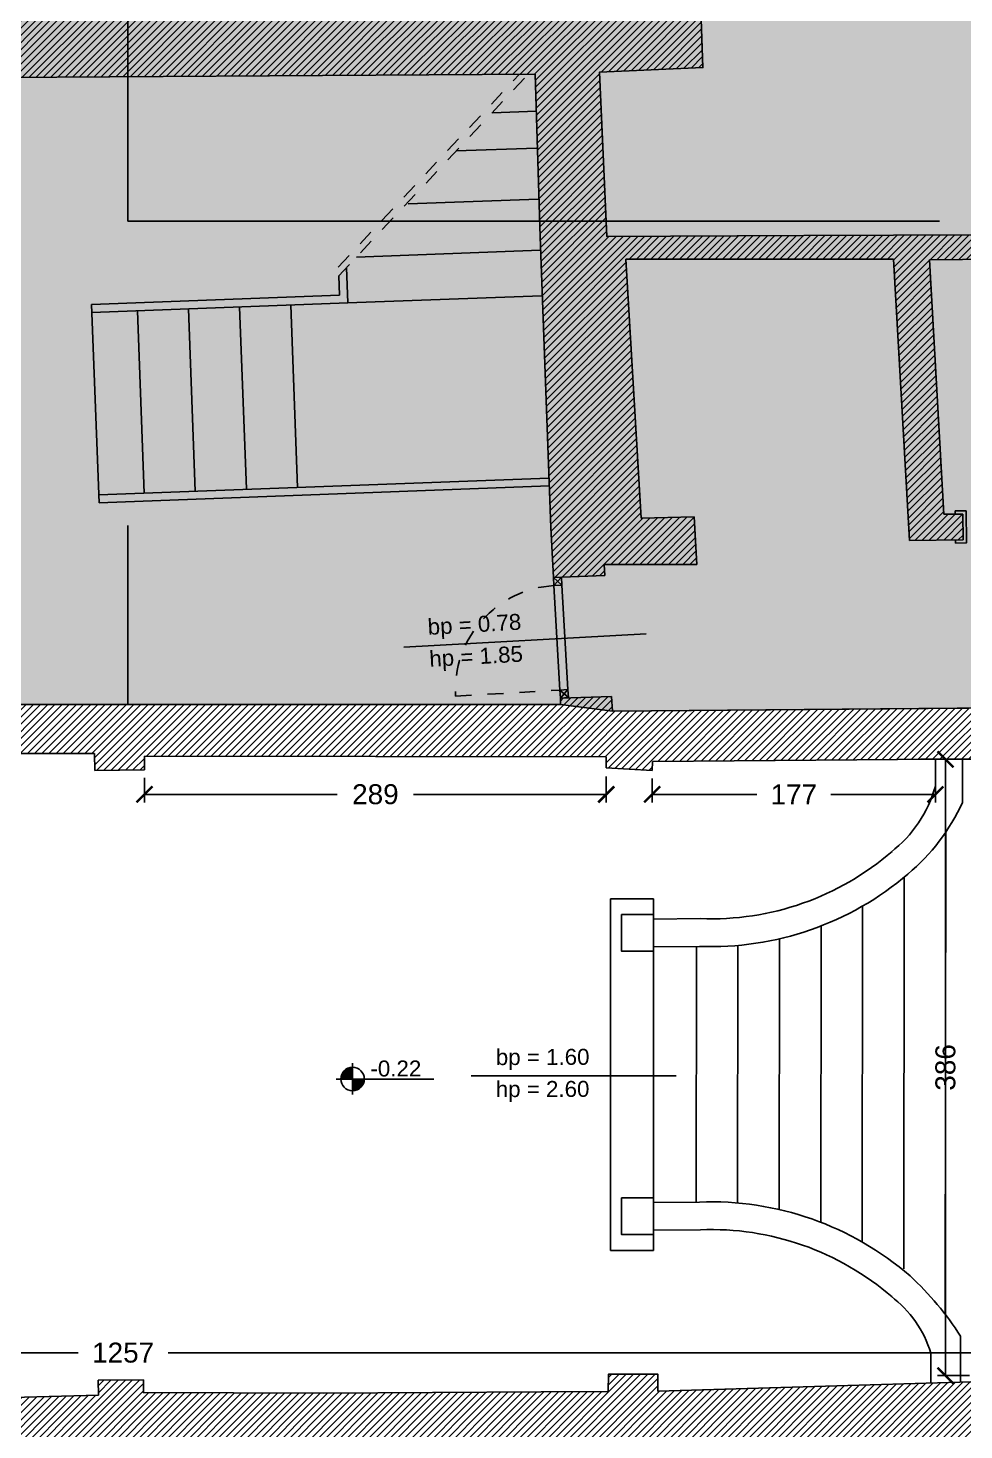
# Model space of a CAD drawing. Header units: millimetres. Extents: x -69 to 235, y 2 to 992.
# Drawn here: x -59.66 to -53.81, y 494.04 to 502.82 of the extents above; entities that cross this region are included whole.
import ezdxf
from ezdxf.enums import TextEntityAlignment as Align

# ---------------------------------------------------------------- set-up
doc = ezdxf.new("R2010")
doc.units = ezdxf.units.MM
doc.header["$LTSCALE"] = 0.01
doc.linetypes.add('HIDDEN2', pattern=[4.7625, 3.175, -1.5875])
for name, color, linetype in [('ob_A_linea_proiezione', 251, 'HIDDEN2'), ('ob_A_linea_v', 7, 'Continuous'), ('ob_A_muro', 1, 'Continuous'), ('ob_A_muro_r', 252, 'Continuous'), ('ob_Q 1_50', 250, 'Continuous'), ('ob_retino chiaro', 254, 'Continuous'), ('ob_serramento_s', 3, 'Continuous')]:
    doc.layers.add(name, color=color, linetype=linetype)
doc.styles.add('m 1_50', font='arial.ttf', dxfattribs={"height": 0.125})
doc.styles.add('STYLE1', font='arial.ttf')
doc.dimstyles.new('m 1_50 cm', dxfattribs={"dimtxt": 0.1, "dimasz": 0.1, "dimexe": 0.05, "dimexo": 0.05, "dimgap": 0.1, "dimtad": 0, "dimdec": 1, "dimlfac": 100, "dimrnd": 1, "dimdsep": 46, "dimtxsty": 'm 1_50', "dimblk": 'ARCHTICK', "dimcen": 0.2, "dimadec": 0, "dimazin": 0, "dimtfac": 1, "dimtdec": 1, "dimtofl": 0, "dimtmove": 0, "dimatfit": 3, "dimldrblk": 'DOT', "dimfxl": 0.15, "dimfxlon": 1, "dimtolj": 1, "dimtzin": 0, "dimarcsym": 0})

# ---------------------------------------------------------------- blocks, each defined once
blk = doc.blocks.new('hhh-flat-15-flat-1-flat-1-flat-1-flat-1')
at = {"layer": 'ob_Q 1_50'}
for p, q in [((0.3304, 5.6102), (0.3304, 5.8062)), ((0.2274, 5.7079), (0.8398, 5.7079)), ((0.2572, 5.7146), (0.3236, 5.7811)), ((0.2589, 5.7252), (0.313, 5.7793)), ((0.2593, 5.7079), (0.3304, 5.779)), ((0.2637, 5.7388), (0.2994, 5.7745)), ((0.2681, 5.7079), (0.3304, 5.7701)), ((0.2769, 5.7079), (0.3304, 5.7613)), ((0.2858, 5.7079), (0.3304, 5.7524)), ((0.2946, 5.7079), (0.3304, 5.7436)), ((0.3035, 5.7079), (0.3304, 5.7348)), ((0.3123, 5.7079), (0.3304, 5.7259)), ((0.3211, 5.7079), (0.3304, 5.7171)), ((0.33, 5.7079), (0.3304, 5.7082)), ((0.3304, 5.6375), (0.4007, 5.7079)), ((0.3304, 5.6464), (0.3918, 5.7079)), ((0.3304, 5.6552), (0.383, 5.7079)), ((0.3304, 5.6641), (0.3742, 5.7079)), ((0.3304, 5.6729), (0.3653, 5.7079)), ((0.3304, 5.6817), (0.3565, 5.7079)), ((0.3304, 5.6906), (0.3477, 5.7079)), ((0.3304, 5.6994), (0.3388, 5.7079)), ((0.3363, 5.6346), (0.4036, 5.702)), ((0.3467, 5.6362), (0.402, 5.6915)), ((0.3593, 5.6403), (0.3979, 5.6789))]:
    blk.add_line(p, q, dxfattribs=at)
blk.add_circle((0.3304, 5.7079), 0.0735, dxfattribs=at)
blk = doc.blocks.new('_ARCHTICK')
at = {"color": 0, "linetype": 'ByBlock', "const_width": 0.15}
blk.add_lwpolyline([(-0.5, -0.5), (0.5, 0.5)], dxfattribs=at)
blk = doc.blocks.new('*D48')
at = {"layer": 'Defpoints', "color": 0, "transparency": 16777216}
for p in [(-52.7812, 498.2392), (-53.9213, 494.3822), (-52.7812, 494.3822)]:
    blk.add_point(p, dxfattribs=at)
at = {"layer": 'ob_Q 1_50', "color": 0, "lineweight": -2, "transparency": 16777216}
for p, q in [((-53.7713, 498.2392), (-53.9713, 498.2392)), ((-53.9213, 498.2392), (-53.9213, 496.5487)), ((-53.9213, 494.3822), (-53.9213, 496.0727)), ((-53.7713, 494.3822), (-53.9713, 494.3822))]:
    blk.add_line(p, q, dxfattribs=at)
at = {"layer": 'ob_Q 1_50', "color": 0, "lineweight": -2, "transparency": 16777216, "xscale": 0.1, "yscale": 0.1, "zscale": 0.1}
for p, rotation in [((-53.9213, 498.2392), 90), ((-53.9213, 494.3822), 270)]:
    blk.add_blockref('_ARCHTICK', p, dxfattribs=dict(at, rotation=rotation))
at = {"layer": 'ob_Q 1_50', "color": 0, "transparency": 16777216, "insert": (-53.9213, 496.3107), "char_height": 0.125, "attachment_point": 5, "rotation": 90, "style": 'm 1_50'}
blk.add_mtext('\\A1;386', dxfattribs=at)
blk = doc.blocks.new('_Dot')
at = {"color": 0, "linetype": 'ByBlock', "lineweight": -2}
blk.add_line((-0.5, 0), (-1, 0), dxfattribs=at)
at = {"color": 0, "linetype": 'ByBlock', "const_width": 0.5}
blk.add_lwpolyline([(-0.25, 0, 1), (0.25, 0, 1)], format="xyb", close=True, dxfattribs=at)
blk = doc.blocks.new('*D49')
at = {"layer": 'Defpoints', "color": 0, "transparency": 16777216}
for p in [(-52.7812, 494.5251), (-52.7812, 494.4224), (-65.3554, 494.2706)]:
    blk.add_point(p, dxfattribs=at)
at = {"layer": 'ob_Q 1_50', "color": 0, "lineweight": -2, "transparency": 16777216}
for p, q in [((-65.3554, 494.3751), (-65.3554, 494.5751)), ((-52.7812, 494.4724), (-52.7812, 494.5751)), ((-65.3554, 494.5251), (-59.349, 494.5251)), ((-52.7812, 494.5251), (-58.7875, 494.5251))]:
    blk.add_line(p, q, dxfattribs=at)
at = {"layer": 'ob_Q 1_50', "color": 0, "lineweight": -2, "transparency": 16777216, "xscale": 0.1, "yscale": 0.1, "zscale": 0.1, "rotation": 180}
blk.add_blockref('_ARCHTICK', (-65.3554, 494.5251), dxfattribs=at)
at = {"layer": 'ob_Q 1_50', "color": 0, "lineweight": -2, "transparency": 16777216, "xscale": 0.1, "yscale": 0.1, "zscale": 0.1}
blk.add_blockref('_ARCHTICK', (-52.7812, 494.5251), dxfattribs=at)
at = {"layer": 'ob_Q 1_50', "color": 0, "transparency": 16777216, "insert": (-59.0683, 494.5251), "char_height": 0.125, "attachment_point": 5, "style": 'm 1_50'}
blk.add_mtext('\\A1;1257', dxfattribs=at)
blk = doc.blocks.new('*D52')
at = {"layer": 'Defpoints', "color": 0, "transparency": 16777216}
for p in [(-58.9347, 498.1733), (-56.0442, 498.1811), (-56.0442, 498.0196)]:
    blk.add_point(p, dxfattribs=at)
at = {"layer": 'ob_Q 1_50', "color": 0, "lineweight": -2, "transparency": 16777216}
for p, q in [((-58.9347, 498.1233), (-58.9347, 497.9696)), ((-56.0442, 498.1311), (-56.0442, 497.9696)), ((-58.9347, 498.0196), (-57.7287, 498.0196)), ((-56.0442, 498.0196), (-57.2502, 498.0196))]:
    blk.add_line(p, q, dxfattribs=at)
at = {"layer": 'ob_Q 1_50', "color": 0, "lineweight": -2, "transparency": 16777216, "xscale": 0.1, "yscale": 0.1, "zscale": 0.1, "rotation": 180}
blk.add_blockref('_ARCHTICK', (-58.9347, 498.0196), dxfattribs=at)
at = {"layer": 'ob_Q 1_50', "color": 0, "lineweight": -2, "transparency": 16777216, "xscale": 0.1, "yscale": 0.1, "zscale": 0.1}
blk.add_blockref('_ARCHTICK', (-56.0442, 498.0196), dxfattribs=at)
at = {"layer": 'ob_Q 1_50', "color": 0, "transparency": 16777216, "insert": (-57.4894, 498.0196), "char_height": 0.125, "attachment_point": 5, "style": 'm 1_50'}
blk.add_mtext('\\A1;289', dxfattribs=at)
blk = doc.blocks.new('*D53')
at = {"layer": 'Defpoints', "color": 0, "transparency": 16777216}
for p in [(-55.7565, 498.1694), (-53.9846, 498.1694), (-53.9846, 498.0196)]:
    blk.add_point(p, dxfattribs=at)
at = {"layer": 'ob_Q 1_50', "color": 0, "lineweight": -2, "transparency": 16777216}
for p, q in [((-55.7565, 498.1194), (-55.7565, 497.9696)), ((-53.9846, 498.1194), (-53.9846, 497.9696)), ((-55.7565, 498.0196), (-55.1028, 498.0196)), ((-53.9846, 498.0196), (-54.6384, 498.0196))]:
    blk.add_line(p, q, dxfattribs=at)
at = {"layer": 'ob_Q 1_50', "color": 0, "lineweight": -2, "transparency": 16777216, "xscale": 0.1, "yscale": 0.1, "zscale": 0.1, "rotation": 180}
blk.add_blockref('_ARCHTICK', (-55.7565, 498.0196), dxfattribs=at)
at = {"layer": 'ob_Q 1_50', "color": 0, "lineweight": -2, "transparency": 16777216, "xscale": 0.1, "yscale": 0.1, "zscale": 0.1}
blk.add_blockref('_ARCHTICK', (-53.9846, 498.0196), dxfattribs=at)
at = {"layer": 'ob_Q 1_50', "color": 0, "transparency": 16777216, "insert": (-54.8706, 498.0196), "char_height": 0.125, "attachment_point": 5, "style": 'm 1_50'}
blk.add_mtext('\\A1;177', dxfattribs=at)

msp = doc.modelspace()

# ---------------------------------------------------------------- hatches: boundary and pattern name
at = {"layer": 'ob_A_muro_r'}
h = msp.add_hatch(dxfattribs=at)
h.set_pattern_fill('ANSI31', color=256, scale=0.01)
h.paths.add_polyline_path([(-54.2768, 507.5479), (-54.3802, 507.547), (-54.3802, 507.5462), (-54.7587, 507.5431), (-56.595, 507.5297), (-56.5967, 507.283), (-56.7806, 507.2837), (-56.5978, 506.8164), (-55.7172, 506.8406), (-55.6508, 504.9208), (-56.1956, 504.9144), (-57.9144, 504.894), (-57.9376, 505.2847), (-57.9438, 505.3736), (-58.0739, 505.365), (-58.0648, 505.2343), (-58.0497, 504.8531), (-58.022, 504.4477), (-58.0111, 504.295), (-57.8808, 504.3044), (-57.8947, 504.4982), (-57.9079, 504.7638), (-56.6166, 504.7791), (-56.5999, 504.5407), (-56.0225, 504.5462), (-56.0225, 504.7862), (-55.6463, 504.7907), (-55.5853, 503.0257), (-56.6272, 503.0033), (-57.7995, 502.9794), (-57.8237, 503.3725), (-57.9537, 503.3645), (-57.9269, 502.9294), (-58.7533, 502.9193), (-59.6203, 502.9128), (-60.217, 502.9109), (-60.2164, 503.1842), (-60.85, 503.1827), (-60.85, 502.9053), (-61.4508, 502.9347), (-61.4574, 503.1305), (-61.8179, 503.1218), (-61.8098, 502.9575), (-65.9313, 502.9728), (-65.9406, 503.1441), (-65.9722, 503.1423), (-65.964, 502.9725), (-66.1301, 502.9767), (-66.1267, 502.8277), (-66.5267, 502.8178), (-66.4979, 501.6772), (-65.8339, 501.7001), (-65.8722, 502.4666), (-60.1517, 502.5038), (-56.489, 502.5276), (-56.4592, 501.5078), (-56.3916, 499.6897), (-56.3745, 499.3758), (-56.054, 499.3888), (-56.0569, 499.4588), (-55.4769, 499.4588), (-55.494, 499.7566), (-55.8251, 499.7477), (-55.923, 501.3686), (-54.2466, 501.3697), (-54.1455, 499.6081), (-53.8103, 499.6122), (-53.8122, 499.7737), (-53.9308, 499.7721), (-54.0223, 501.3657), (-51.9923, 501.3784), (-51.9706, 499.7961), (-53.0723, 499.7826), (-53.0704, 499.6213), (-51.9961, 499.631), (-52.0059, 498.5769), (-56.0058, 498.5394), (-56.0108, 498.6311), (-56.3315, 498.6223), (-56.3315, 498.5824), (-60.1515, 498.5824), (-60.3209, 498.5824), (-60.6796, 498.6189), (-64.9609, 498.6023), (-65.6786, 498.5943), (-65.6799, 498.6429), (-66.3335, 498.6129), (-66.2762, 497.7987), (-66.2331, 497.2612), (-65.8066, 497.278), (-65.7961, 497.0183), (-65.4983, 497.0304), (-65.4997, 497.0659), (-65.3884, 497.0759), (-65.4181, 497.3982), (-65.5305, 497.388), (-65.5572, 497.758), (-65.5709, 498.0217), (-65.5171, 498.0233), (-65.5179, 498.0805), (-65.5235, 498.1772), (-65.3701, 498.1781), (-65.3711, 498.2405), (-65.3362, 498.2403), (-63.7684, 498.2507), (-62.8352, 498.2635), (-62.3996, 498.2645), (-62.3996, 498.159), (-62.1176, 498.1591), (-62.1204, 498.2681), (-61.1095, 498.2707), (-60.4192, 498.276), (-59.2475, 498.2754), (-59.2448, 498.1696), (-58.9347, 498.1733), (-58.9354, 498.2576), (-56.0444, 498.2551), (-56.0442, 498.1862), (-55.7565, 498.1694), (-55.7561, 498.2243), (-54.0787, 498.2392), (-51.0644, 498.2392), (-51.0643, 498.0485), (-50.8398, 498.0485), (-50.8406, 498.2181), (-50.84, 498.2392), (-50.7746, 498.238), (-50.7768, 498.5824), (-50.8013, 498.5824), (-50.7991, 498.8121), (-50.8028, 499.7768), (-50.8024, 500.3174), (-51.0654, 500.3101), (-51.0655, 500.4691), (-51.6733, 500.4414), (-51.6741, 500.4521), (-51.6521, 501.1377), (-51.6296, 502.8717), (-51.6328, 502.9642), (-51.6481, 503.7126), (-51.6579, 504.0367), (-51.6529, 504.2342), (-51.6544, 504.3882), (-51.6609, 504.4416), (-51.6657, 504.4885), (-51.667, 504.7665), (-52.0216, 504.7529), (-52.0106, 504.2611), (-52.2359, 504.2611), (-52.2359, 504.1111), (-52.0102, 504.1111), (-52.0028, 501.5276), (-54.8086, 501.5161), (-55.6424, 501.5126), (-56.0411, 501.511), (-56.0878, 502.5393), (-55.4392, 502.5681), (-55.5734, 506.4318), (-54.2717, 506.4761), (-54.2728, 506.8812), (-54.1171, 506.886), (-54.121, 507.1501), (-54.2709, 507.1479)])
h.paths.add_polyline_path([(-51.6674, 500.1108), (-51.0653, 500.1089), (-51.0644, 498.5824), (-51.6652, 498.5786)], flags=16)
h = msp.add_hatch(dxfattribs=at)
h.set_pattern_fill('ANSI31', color=256, scale=0.01)
h.paths.add_polyline_path([(-43.4023, 494.5505), (-43.6374, 494.5505), (-43.6374, 494.6705), (-43.7724, 494.6705), (-43.7741, 494.5116), (-43.7741, 494.4243), (-43.9244, 494.4275), (-43.9246, 494.3939), (-45.129, 494.4018), (-45.2938, 494.4), (-45.2937, 494.39), (-45.3937, 494.3888), (-45.3939, 494.4088), (-45.6989, 494.4058), (-45.6988, 494.3908), (-48.9842, 494.393), (-48.9847, 495.3067), (-49.0847, 495.3067), (-49.0842, 494.3931), (-50.8428, 494.3943), (-50.8425, 494.946), (-51.0623, 494.946), (-51.0619, 494.3945), (-52.6812, 494.3829), (-52.7812, 494.3724), (-55.7219, 494.2848), (-55.7226, 494.3911), (-56.0296, 494.3911), (-56.0318, 494.2829), (-56.4526, 494.2798), (-57.8136, 494.2712), (-58.9414, 494.2759), (-58.9417, 494.3551), (-59.2246, 494.3527), (-59.2234, 494.2602), (-60.1516, 494.235), (-61.2296, 494.2289), (-62.0904, 494.2084), (-62.0906, 494.3134), (-62.4092, 494.3099), (-62.4141, 494.1956), (-62.455, 494.1968), (-64.0329, 494.2049), (-65.2092, 494.2064), (-65.2084, 494.2734), (-65.3554, 494.2706), (-65.3554, 494.3248), (-65.3566, 494.4262), (-65.4189, 494.426), (-65.4261, 494.4925), (-65.4322, 495.0673), (-65.3182, 495.0673), (-65.3187, 495.3909), (-65.4318, 495.3909), (-65.4318, 495.4318), (-65.7315, 495.4196), (-65.721, 495.16), (-66.1207, 495.1438), (-66.0128, 493.4338), (-65.9788, 492.0685), (-65.7002, 492.0692), (-65.6952, 491.8703), (-65.165, 491.8716), (-65.2403, 493.7532), (-63.8401, 493.7407), (-62.9741, 493.7335), (-62.9734, 493.8242), (-61.6185, 493.8133), (-61.6221, 493.7222), (-58.4189, 493.6955), (-56.9377, 493.7279), (-56.1986, 493.7363), (-56.1953, 493.6465), (-52.1214, 493.6485), (-52.1247, 493.7384), (-51.1458, 493.7398), (-49.4285, 493.7342), (-47.8314, 493.7422), (-47.5012, 493.7359), (-47.0932, 493.7497), (-46.7852, 493.7462), (-46.4964, 493.75), (-46.2171, 493.7522), (-45.8615, 493.7532), (-43.9819, 493.753), (-43.9821, 493.775), (-43.6706, 493.7733), (-43.6698, 493.8933), (-43.3932, 493.8912)])
at = {"layer": 'ob_retino chiaro'}
h = msp.add_hatch(color=256, dxfattribs=at)
h.dxf.hatch_style = 1
h.paths.add_polyline_path([(-65.6786, 498.5943), (-65.8339, 501.7001), (-65.8722, 502.4666), (-65.9313, 502.9728), (-66.007, 504.4377), (-66.1622, 506.7426), (-61.6368, 506.7907), (-59.3172, 506.7605), (-58.1197, 506.7622), (-55.7171, 506.8369), (-54.2728, 506.8812), (-52.0816, 506.9477), (-52.0106, 504.2611), (-52.0028, 501.5276), (-51.9686, 500.101), (-51.0653, 500.1015), (-51.0644, 498.5824), (-56.0058, 498.5394), (-56.3315, 498.5824), (-60.3209, 498.5824), (-60.6796, 498.6189)])
h = msp.add_hatch(dxfattribs=at)
h.set_pattern_fill('ANGLE', color=256)
h.set_pattern_definition([(0, (122.567, 487.633), (0, 6.985), [5.08, -1.905]), (90, (122.567, 487.633), (-6.985, 4e-16), [5.08, -1.905])])
h.paths.add_polyline_path([(-65.6786, 498.5943), (-65.8339, 501.7001), (-65.8722, 502.4666), (-65.9313, 502.9728), (-66.007, 504.4377), (-66.1622, 506.7426), (-61.6368, 506.7907), (-59.3172, 506.7605), (-58.1197, 506.7622), (-55.7171, 506.8369), (-54.2728, 506.8812), (-52.0816, 506.9477), (-52.0106, 504.2611), (-52.0028, 501.5276), (-51.9686, 500.101), (-51.0653, 500.1015), (-51.0644, 498.5824), (-56.0058, 498.5394), (-56.3315, 498.5824), (-60.3209, 498.5824), (-60.6796, 498.6189)])

# ---------------------------------------------------------------- linework, layer by layer
at = {"layer": 'ob_A_linea_proiezione'}
for p, q in [((-57.7227, 501.3196), (-56.5885, 502.5261)), ((-57.7206, 501.2627), (-56.5321, 502.527)), ((-56.9879, 498.6346), (-56.3342, 498.6722))]:
    msp.add_line(p, q, dxfattribs=at)
msp.add_arc((-56.3342, 498.6722), 0.6548, 93.291, 183.291, dxfattribs=at)
at = {"layer": 'ob_A_linea_v'}
for p, q in [((-56.7589, 502.2857, -9.5366), (-56.4818, 502.296, -9.5366)), ((-56.9842, 502.046), (-56.4818, 502.0647)), ((-57.285, 501.7146), (-56.4699, 501.7449)), ((-57.608, 501.3824), (-56.458, 501.4251)), ((-57.7188, 501.2646), (-57.7143, 501.1433)), ((-57.6707, 501.3158), (-57.6625, 501.0952)), ((-57.7143, 501.1433), (-59.2655, 501.0854)), ((-59.2655, 501.0854), (-59.2193, 499.8445)), ((-57.6625, 501.0952), (-59.2636, 501.0354)), ((-58.3393, 501.0699), (-58.2968, 499.929)), ((-58.0195, 501.0818), (-57.9771, 499.9409)), ((-57.6643, 501.0951), (-56.4474, 501.1403)), ((-58.9788, 501.0461), (-58.9364, 499.9052)), ((-58.659, 501.058), (-58.6166, 499.9171)), ((-56.4031, 499.9994), (-59.2212, 499.8946)), ((-56.4013, 499.9495), (-59.2193, 499.8447)), ((-53.9846, 498.0713), (-53.9846, 498.2392)), ((-53.8149, 498.2392), (-53.8149, 497.9692)), ((-53.9228, 494.7651), (-53.9198, 497.7828)), ((-54.1826, 495.0502), (-54.1801, 497.5011)), ((-56.0181, 497.3657), (-55.7493, 497.3657)), ((-56.0181, 495.1657), (-56.0181, 497.3657)), ((-55.7493, 495.1657), (-55.7493, 497.3657)), ((-54.4424, 495.2181), (-54.4403, 497.3204)), ((-54.7023, 495.3418), (-54.7004, 497.1956)), ((-55.4821, 495.468), (-55.4806, 497.0658)), ((-55.2221, 495.4625), (-55.2205, 497.0741)), ((-54.9622, 495.4214), (-54.9605, 497.1154)), ((-56.0181, 495.1657), (-55.7493, 495.1657)), ((-53.8267, 494.629), (-53.8267, 494.3413)), ((-54.0127, 494.3357), (-54.0127, 494.5228))]:
    msp.add_line(p, q, dxfattribs=at)
for points in [[(-55.9481, 497.268), (-55.7493, 497.268), (-55.7493, 497.038), (-55.9481, 497.038)], [(-55.9481, 495.4948), (-55.7493, 495.4948), (-55.7493, 495.2648), (-55.9481, 495.2648)]]:
    msp.add_lwpolyline(points, close=True, dxfattribs=at)
for points in [[(-55.4552, 497.2417), (-55.7482, 497.2391)], [(-55.4619, 497.0683), (-55.7493, 497.0658)], [(-55.4619, 495.4683), (-55.7493, 495.4657)], [(-55.4552, 495.2949), (-55.7493, 495.2923)]]:
    msp.add_lwpolyline(points, dxfattribs=at)
for centre, radius, start, end in [((-54.7416, 498.2807), 0.7854, 307.6138, 344.53258), ((-54.9775, 498.5008), 1.2783, 309.9687, 335.4277), ((-55.3885, 498.9713), 1.7309, 267.79021, 310.8725), ((-55.3868, 498.9605), 1.8937, 267.72841, 310.52707), ((-55.3885, 493.5653), 1.9044, 49.1275, 92.20979), ((-55.3885, 493.5653), 1.7309, 49.1275, 92.20979), ((-55.4824, 493.5612), 1.9702, 32.81906, 47.13862), ((-54.6758, 494.3223), 0.6928, 16.82617, 53.34195)]:
    msp.add_arc(centre, radius, start, end, dxfattribs=at)
at = {"layer": 'ob_A_muro'}
for p, q in [((-56.489, 502.5276), (-56.4592, 501.5078)), ((-56.4592, 501.5078), (-56.3916, 499.6897)), ((-55.8251, 499.7477), (-55.923, 501.3686)), ((-54.2466, 501.3697), (-54.1455, 499.6081)), ((-51.9923, 501.3784), (-54.0223, 501.3657)), ((-53.9308, 499.7721), (-54.0223, 501.3657)), ((-54.0223, 501.3657), (-53.9308, 499.7721)), ((-55.8251, 499.7477), (-55.494, 499.7566)), ((-55.494, 499.7566), (-55.4769, 499.4588)), ((-53.8122, 499.7737), (-53.9308, 499.7721)), ((-53.8103, 499.6122), (-53.8122, 499.7737)), ((-54.1455, 499.6081), (-53.8103, 499.6122)), ((-56.0569, 499.4588), (-56.054, 499.3888)), ((-55.4769, 499.4588), (-56.0569, 499.4588)), ((-56.054, 499.3888), (-56.3745, 499.3758)), ((-56.0108, 498.6311), (-56.3316, 498.6223)), ((-56.0058, 498.5394), (-52.0059, 498.5769)), ((-59.2475, 498.2754), (-60.4192, 498.276)), ((-59.2448, 498.1696), (-59.2475, 498.2754)), ((-58.9347, 498.1733), (-59.2448, 498.1696)), ((-58.9354, 498.2576), (-58.9347, 498.1733)), ((-56.0444, 498.2551), (-58.9354, 498.2576)), ((-56.0442, 498.1862), (-56.0444, 498.2551)), ((-55.7565, 498.1694), (-56.0442, 498.1862)), ((-55.7561, 498.2243), (-55.7565, 498.1694)), ((-53.964, 498.2403), (-55.7561, 498.2243))]:
    msp.add_line(p, q, dxfattribs=at)
for points in [[(-55.5734, 506.4318), (-55.4392, 502.5681), (-56.0878, 502.5393), (-56.0411, 501.511), (-55.6424, 501.5126), (-54.8086, 501.5161), (-52.0028, 501.5276), (-52.0102, 504.1111), (-52.2359, 504.1111), (-52.2359, 504.2611), (-52.0106, 504.2611), (-52.0216, 504.7529), (-51.667, 504.7665), (-51.6657, 504.4885), (-51.6609, 504.4416), (-51.6544, 504.3882), (-51.6529, 504.2342), (-51.6579, 504.0367), (-51.6481, 503.7126), (-51.6328, 502.9642)], [(-56.489, 502.5276), (-60.1517, 502.5038)], [(-55.923, 501.3686), (-54.2466, 501.3697)], [(-56.3745, 499.3758), (-56.3916, 499.6897)], [(-56.3315, 498.6223), (-56.3315, 498.5824)], [(-56.0108, 498.6311), (-56.0058, 498.5394)], [(-56.3315, 498.5824), (-60.1515, 498.5824)], [(-51.0644, 498.2392), (-54.0784, 498.2392)], [(-60.1516, 494.235), (-59.2234, 494.2602), (-59.2246, 494.3527), (-58.9417, 494.3551), (-58.9414, 494.2759), (-57.8136, 494.2712), (-56.4526, 494.2798), (-56.0318, 494.2829), (-56.0296, 494.3911), (-55.7226, 494.3911), (-55.7219, 494.2848), (-52.7812, 494.3724), (-52.6812, 494.3829), (-51.0619, 494.3945), (-51.0623, 494.946), (-50.8425, 494.946), (-50.8428, 494.3943), (-49.0842, 494.3931), (-49.0847, 495.3067), (-48.9847, 495.3067), (-48.9842, 494.393), (-45.6988, 494.3908)]]:
    msp.add_lwpolyline(points, dxfattribs=at)
at = {"layer": 'ob_Q 1_50'}
for p, q in [((-55.7953, 499.0236), (-57.3107, 498.9409)), ((-55.6068, 496.2577), (-56.8907, 496.2571))]:
    msp.add_line(p, q, dxfattribs=at)
at = {"layer": 'ob_retino chiaro'}
msp.add_lwpolyline([(-65.6786, 498.5943), (-65.8339, 501.7001), (-65.8722, 502.4666), (-65.9313, 502.9728), (-66.007, 504.4377), (-66.1622, 506.7426), (-61.6368, 506.7907), (-59.3172, 506.7605), (-58.1197, 506.7622), (-55.7171, 506.8369), (-54.2728, 506.8812), (-52.0816, 506.9477), (-52.0106, 504.2611), (-52.0028, 501.5276), (-51.9686, 500.101), (-51.0653, 500.1015), (-51.0644, 498.5824), (-56.0058, 498.5394), (-56.3315, 498.5824), (-60.3209, 498.5824), (-60.6796, 498.6189)], close=True, dxfattribs=at)
at = {"layer": 'ob_serramento_s'}
for p, q in [((-53.8611, 499.793), (-53.8608, 499.773)), ((-53.8611, 499.793), (-53.8608, 499.773)), ((-53.859, 499.6116), (-53.8587, 499.5916)), ((-53.859, 499.6116), (-53.8587, 499.5916)), ((-56.3745, 499.3758), (-56.3219, 499.3286)), ((-56.3745, 499.3758), (-56.3718, 499.3258)), ((-56.3745, 499.3758), (-56.3219, 499.3286)), ((-56.3745, 499.3758), (-56.3718, 499.3258)), ((-56.3246, 499.3785), (-56.3718, 499.3258)), ((-56.3246, 499.3785), (-56.3718, 499.3258)), ((-56.3342, 498.6722), (-56.3718, 499.3258)), ((-56.3342, 498.6722), (-56.3718, 499.3258)), ((-56.3246, 499.3785), (-56.3219, 499.3286)), ((-56.3246, 499.3785), (-56.3219, 499.3286)), ((-56.3219, 499.3286), (-56.2843, 498.6749)), ((-56.3219, 499.3286), (-56.2843, 498.6749)), ((-56.3342, 498.6722), (-56.2816, 498.625)), ((-56.3342, 498.6722), (-56.3315, 498.6222)), ((-56.3342, 498.6722), (-56.2816, 498.625)), ((-56.3342, 498.6722), (-56.3315, 498.6222)), ((-56.2843, 498.6749), (-56.3315, 498.6222)), ((-56.2843, 498.6749), (-56.3315, 498.6222)), ((-56.2843, 498.6749), (-56.2816, 498.625)), ((-56.2843, 498.6749), (-56.2816, 498.625))]:
    msp.add_line(p, q, dxfattribs=at)
for points in [[(-53.8611, 499.793), (-53.7925, 499.7939), (-53.7902, 499.5932), (-53.8587, 499.5916)], [(-53.8611, 499.793), (-53.7925, 499.7939), (-53.7902, 499.5932), (-53.8587, 499.5916)], [(-56.3246, 499.3785), (-56.3745, 499.3758)], [(-56.3246, 499.3785), (-56.3745, 499.3758)], [(-56.3219, 499.3286), (-56.3718, 499.3258)], [(-56.3219, 499.3286), (-56.3718, 499.3258)], [(-56.2843, 498.6749), (-56.3342, 498.6722)], [(-56.2843, 498.6749), (-56.3342, 498.6722)], [(-56.2816, 498.625), (-56.3315, 498.6222)], [(-56.2816, 498.625), (-56.3315, 498.6222)]]:
    msp.add_lwpolyline(points, dxfattribs=at)

# ---------------------------------------------------------------- block references
at = {"layer": 'ob_Q 1_50'}
msp.add_blockref('hhh-flat-15-flat-1-flat-1-flat-1-flat-1', (-57.963, 490.5303), dxfattribs=at)

# ---------------------------------------------------------------- texts
at = {"layer": 'ob_Q 1_50', "style": 'STYLE1'}
for s, rotation, p in [('bp = 0.78', 3.27619, (-57.1624, 499.0673)), ('hp = 1.85', 3.27619, (-57.1521, 498.867)), ('bp = 1.60', 0.17525, (-56.7358, 496.3753)), ('hp = 2.60', 0.17525, (-56.7363, 496.1747))]:
    msp.add_text(s, height=0.1, rotation=rotation, dxfattribs=at).set_placement(p, align=Align.MIDDLE_LEFT)
msp.add_attdef('-0.22', text='000', height=0.1, dxfattribs=at).set_placement((-57.3614, 496.2539), align=Align.CENTER)

# ---------------------------------------------------------------- dimensions: what is measured, and where the dimension line sits
at = {"layer": 'ob_Q 1_50'}
dim = msp.add_linear_dim(base=(-53.9213, 494.3822), p1=(-52.7812, 498.2392), p2=(-52.7812, 494.3822), angle=90, dimstyle='m 1_50 cm', dxfattribs=at)
dim.commit()
dim.dimension.update_dxf_attribs({"geometry": '*D48', "text_midpoint": (-53.9213, 496.3107)})
for base, p1, p2, picture, middle in [((-56.044196, 498.019601), (-58.934704, 498.173278), (-56.044196, 498.181106), '*D52', (-57.48945, 498.019601)), ((-53.9846, 498.0196), (-55.7565, 498.1694), (-53.9846, 498.1694), '*D53', (-54.8706, 498.0196)), ((-52.7812, 494.5251), (-65.3554, 494.2706), (-52.7812, 494.4224), '*D49', (-59.0683, 494.5251))]:
    dim = msp.add_linear_dim(base=base, p1=p1, p2=p2, dimstyle='m 1_50 cm', dxfattribs=at)
    dim.commit()
    dim.dimension.update_dxf_attribs({"geometry": picture, "text_midpoint": middle})

doc.saveas('drawing.dxf')
